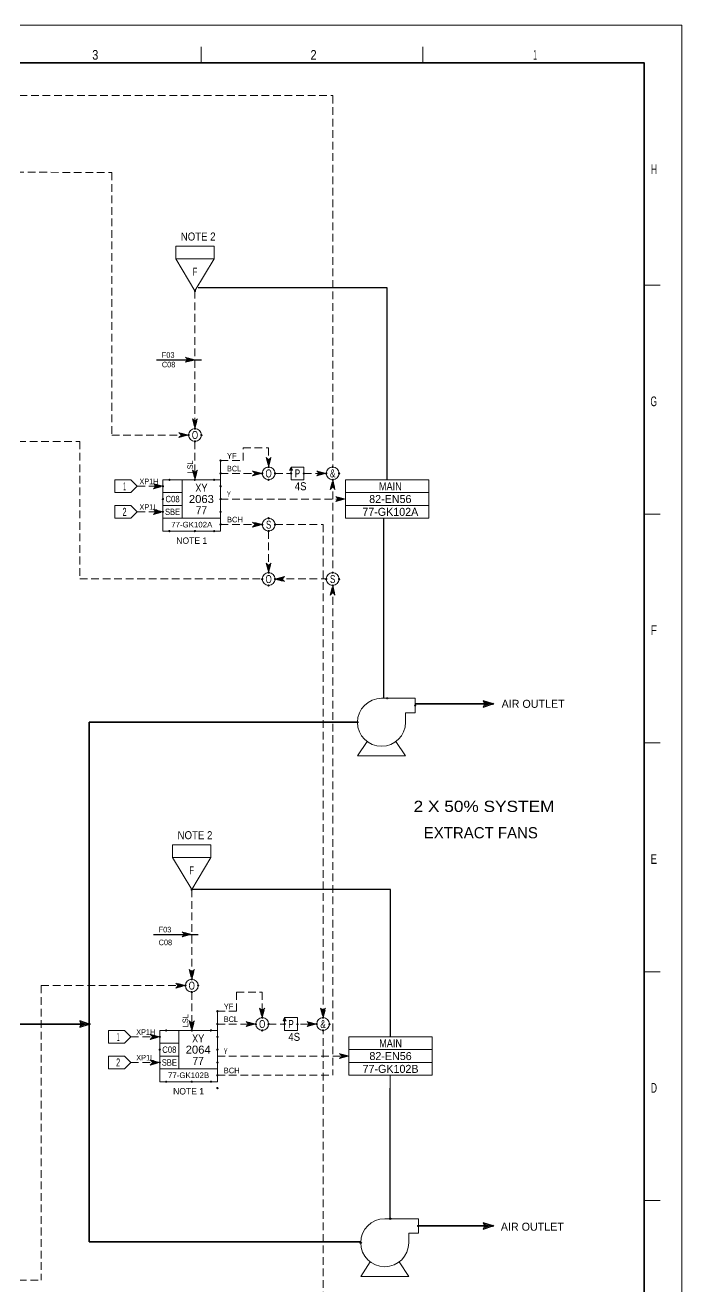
# Model space of a CAD drawing. Header units: millimetres. Extents: x 0 to 841, y 0 to 594.
# Drawn here: x 636 to 841, y 199.9 to 594 of the extents above; entities that cross this region are included whole.
import ezdxf
from ezdxf.enums import TextEntityAlignment as Align

# ---------------------------------------------------------------- set-up
doc = ezdxf.new("R2010")
doc.units = ezdxf.units.MM
doc.header["$LTSCALE"] = 0.8
doc.header["$PDMODE"] = 32
doc.header["$PDSIZE"] = 0.4
doc.linetypes.add('MEDIUM_DASHED', pattern=[4.5, 3, -1.5])
for name, color, linetype, lineweight in [('1', 7, 'Continuous', 13), ('12', 7, 'Continuous', 13), ('15', 7, 'Continuous', 13), ('18', 7, 'Continuous', 25), ('30', 7, 'Continuous', 25), ('40', 7, 'Continuous', 35), ('46', 7, 'MEDIUM_DASHED', 13), ('48', 7, 'Continuous', 13), ('53', 7, 'Continuous', 13), ('9', 7, 'Continuous', 13)]:
    doc.layers.add(name, color=color, linetype=linetype, lineweight=lineweight)
for name, color, linetype in [('16', 7, 'Continuous'), ('45', 7, 'Continuous'), ('49', 7, 'Continuous'), ('50', 7, 'Continuous')]:
    doc.layers.add(name, color=color, linetype=linetype)

msp = doc.modelspace()

# ---------------------------------------------------------------- linework, layer by layer
at = {"layer": '1'}
for p, q in [((690.937, 587.2614), (690.937, 582.2276)), ((760.1, 587.2614), (760.1, 582.2276)), ((834.2748, 512.7606), (829.263, 512.7606)), ((834.2748, 441.2795), (829.263, 441.2795)), ((834.2748, 369.7992), (829.263, 369.7992)), ((834.2748, 298.3181), (829.263, 298.3181)), ((834.2748, 226.8378), (829.263, 226.8378))]:
    msp.add_line(p, q, dxfattribs=at)
at = {"layer": '1', "lineweight": 25}
for p, q in [((677, 489.5), (691, 489.5)), ((676, 310), (690, 310))]:
    msp.add_line(p, q, dxfattribs=at)
at = {"layer": '1', "lineweight": 35}
msp.add_lwpolyline([(829.263, 112.0142), (829.263, 582.2276), (10.3331, 582.2276), (10.3331, 10.3819)], dxfattribs=at)
at = {"layer": '12'}
for p, q in [((664, 452), (664, 448)), ((664, 452), (669, 452)), ((664, 452), (664, 448)), ((664, 452), (669, 452)), ((736, 448), (762, 448)), ((664, 444), (664, 440)), ((664, 444), (669, 444)), ((736, 444), (762, 444)), ((662, 280), (662, 276)), ((662, 280), (667, 280)), ((662, 272), (662, 268)), ((662, 272), (667, 272)), ((737.0709, 274), (763.0709, 274)), ((737.0709, 270), (763.0709, 270))]:
    msp.add_line(p, q, dxfattribs=at)
for points in [[(0, 594), (841, 594), (841, 0), (0, 0)], [(736, 452), (762, 452), (762, 440), (736, 440)], [(737.0709, 278), (763.0709, 278), (763.0709, 266), (737.0709, 266)]]:
    msp.add_lwpolyline(points, close=True, dxfattribs=at)
for points in [[(664, 448), (669, 448), (671, 450), (669, 452)], [(664, 448), (669, 448), (671, 450), (669, 452)], [(664, 440), (669, 440), (671, 442), (669, 444)], [(662, 276), (667, 276), (669, 278), (667, 280)], [(662, 268), (667, 268), (669, 270), (667, 272)]]:
    msp.add_lwpolyline(points, dxfattribs=at)
at = {"layer": '15'}
for points in [[(747.2504, 383.7496), (757.7496, 383.7496), (757.7496, 379.2504), (754.7496, 379.2504), (754.7496, 376.2504)], [(751.7496, 370.2504), (754.7496, 365.7496), (739.7496, 365.7496), (742.7496, 370.2504)], [(748.2504, 221.1827), (758.7496, 221.1827), (758.7496, 216.6835), (755.7496, 216.6835), (755.7496, 213.6835)], [(752.7496, 207.6835), (755.7496, 203.1827), (740.7496, 203.1827), (743.7496, 207.6835)]]:
    msp.add_lwpolyline(points, dxfattribs=at)
for centre, start, end in [((747.25, 376.25), 90, 180), ((747.25, 376.25), 180, 270), ((747.25, 376.25), 270, 0), ((748.25, 213.6831), 90, 180), ((748.25, 213.6831), 180, 270), ((748.25, 213.6831), 270, 0)]:
    msp.add_arc(centre, 7.5, start, end, dxfattribs=at)
at = {"layer": '16'}
for p in [(749, 383.7496), (757.7496, 381.5), (739.7504, 376.2504), (750, 221.1827), (758.7496, 218.9331), (740.7504, 213.6835)]:
    msp.add_point(p, dxfattribs=at)
at = {"layer": '18'}
for p, q in [((749, 512), (690, 512)), ((749, 452), (749, 512)), ((748, 384), (748, 440)), ((750.0709, 324), (688, 324)), ((750.0709, 278), (750.0709, 324)), ((750, 221.3386), (750, 262))]:
    msp.add_line(p, q, dxfattribs=at)
at = {"layer": '18', "lineweight": 13}
for p, q in [((748, 384), (748, 440)), ((750, 221.3386), (750, 266))]:
    msp.add_line(p, q, dxfattribs=at)
at = {"layer": '30'}
for p, q in [((780.5, 382), (780, 382)), ((781, 382), (781.5, 382)), ((654.5, 282), (654, 282)), ((655, 282), (655.5, 282)), ((780.5, 218.9331), (780, 218.9331)), ((781, 218.9331), (781.5, 218.9331))]:
    msp.add_line(p, q, dxfattribs=at)
for points in [[(782, 382), (779, 383), (779.5, 382), (779, 381)], [(779.5, 382.5), (781, 382), (779.5, 381.5), (780, 382)], [(656, 282), (653, 283), (653.5, 282), (653, 281)], [(653.5, 282.5), (655, 282), (653.5, 281.5), (654, 282)], [(782, 218.9331), (779, 219.9331), (779.5, 218.9331), (779, 217.9331)], [(779.5, 219.4331), (781, 218.9331), (779.5, 218.4331), (780, 218.9331)]]:
    msp.add_lwpolyline(points, close=True, dxfattribs=at)
for p in [(779.5, 382), (782, 382), (653.5, 282), (656, 282), (779.5, 218.9331), (782, 218.9331)]:
    msp.add_point(p, dxfattribs=at)
at = {"layer": '40'}
for p, q in [((757.7496, 382), (779.5, 382)), ((653.5, 282), (630, 282)), ((656, 282), (656, 267.4331)), ((656, 279.4409), (656, 214)), ((779.5, 218.9331), (758.7496, 218.9331)), ((740.7504, 214), (656, 214))]:
    msp.add_line(p, q, dxfattribs=at)
msp.add_lwpolyline([(739.7504, 376.2504), (656, 376.2504), (656, 282)], dxfattribs=at)
at = {"layer": '46'}
for p, q in [((267, 572), (732, 572)), ((732, 572), (732, 456)), ((284, 549), (663, 548)), ((663, 548), (663, 466)), ((689, 511), (689, 468)), ((663, 466), (687, 466)), ((551, 464), (653, 464)), ((653, 464), (653, 421.0787)), ((689, 464), (689, 452)), ((714, 454), (719, 454)), ((671, 450), (679, 450)), ((732, 452), (732, 423)), ((697, 446), (736, 446)), ((671, 442), (679, 442)), ((697, 438.0787), (710, 438.0787)), ((714, 438.0787), (729, 438.0787)), ((729, 438.0787), (729, 285)), ((712, 436), (712, 423)), ((653, 421.0787), (710, 421.0787)), ((714, 421.0787), (730, 421.0787)), ((732, 419), (732, 266)), ((688, 324.0079), (688, 296)), ((641, 294), (641, 202)), ((641, 294), (686, 294)), ((688, 292), (688, 280)), ((712, 282), (717, 282)), ((729, 178), (729, 280)), ((696, 272), (737.0709, 272)), ((696, 266), (732, 266)), ((220, 202), (641, 202))]:
    msp.add_line(p, q, dxfattribs=at)
for points in [[(689, 489.5), (686, 490.3), (686.8, 489.5), (686, 488.7)], [(688.6, 489.5), (686.4, 490.1), (687, 489.5), (686.4, 488.9)], [(688.2, 489.5), (686.8, 489.9), (687.2, 489.5), (686.8, 489.1)], [(687.8, 489.5), (687.2, 489.7), (687.4, 489.5), (687.2, 489.3)], [(689, 468), (689.8, 471), (689, 470.2), (688.2, 471)], [(689, 468.4), (689.6, 470.6), (689, 470), (688.4, 470.6)], [(689, 468.8), (689.4, 470.2), (689, 469.8), (688.6, 470.2)], [(689, 469.2), (689.2, 469.8), (689, 469.6), (688.8, 469.8)], [(687, 466), (684, 466.8), (684.8, 466), (684, 465.2)], [(686.6, 466), (684.4, 466.6), (685, 466), (684.4, 465.4)], [(686.2, 466), (684.8, 466.4), (685.2, 466), (684.8, 465.6)], [(685.8, 466), (685.2, 466.2), (685.4, 466), (685.2, 465.8)], [(712, 456.4), (712.6, 458.6), (712, 458), (711.4, 458.6)], [(712, 456.8), (712.4, 458.2), (712, 457.8), (711.6, 458.2)], [(712, 457.2), (712.2, 457.8), (712, 457.6), (711.8, 457.8)], [(689, 452), (689.8, 455), (689, 454.2), (688.2, 455)], [(689, 452.4), (689.6, 454.6), (689, 454), (688.4, 454.6)], [(689, 452.8), (689.4, 454.2), (689, 453.8), (688.6, 454.2)], [(689, 453.2), (689.2, 453.8), (689, 453.6), (688.8, 453.8)], [(709.6, 454), (707.4, 454.6), (708, 454), (707.4, 453.4)], [(709.2, 454), (707.8, 454.4), (708.2, 454), (707.8, 453.6)], [(708.8, 454), (708.2, 454.2), (708.4, 454), (708.2, 453.8)], [(729.6, 454), (727.4, 454.6), (728, 454), (727.4, 453.4)], [(729.2, 454), (727.8, 454.4), (728.2, 454), (727.8, 453.6)], [(728.8, 454), (728.2, 454.2), (728.4, 454), (728.2, 453.8)], [(679, 450), (676, 450.8), (676.8, 450), (676, 449.2)], [(678.6, 450), (676.4, 450.6), (677, 450), (676.4, 449.4)], [(678.2, 450), (676.8, 450.4), (677.2, 450), (676.8, 449.6)], [(677.8, 450), (677.2, 450.2), (677.4, 450), (677.2, 449.8)], [(732, 452), (732.8, 449), (732, 449.8), (731.2, 449)], [(732, 451.6), (732.6, 449.4), (732, 450), (731.4, 449.4)], [(732, 451.2), (732.4, 449.8), (732, 450.2), (731.6, 449.8)], [(732, 450.8), (732.2, 450.2), (732, 450.4), (731.8, 450.2)], [(736, 446), (733, 446.8), (733.8, 446), (733, 445.2)], [(735.6, 446), (733.4, 446.6), (734, 446), (733.4, 445.4)], [(735.2, 446), (733.8, 446.4), (734.2, 446), (733.8, 445.6)], [(734.8, 446), (734.2, 446.2), (734.4, 446), (734.2, 445.8)], [(679, 442), (676, 442.8), (676.8, 442), (676, 441.2)], [(678.6, 442), (676.4, 442.6), (677, 442), (676.4, 441.4)], [(678.2, 442), (676.8, 442.4), (677.2, 442), (676.8, 441.6)], [(677.8, 442), (677.2, 442.2), (677.4, 442), (677.2, 441.8)], [(710, 438), (707, 438.8), (707.8, 438), (707, 437.2)], [(709.6, 438), (707.4, 438.6), (708, 438), (707.4, 437.4)], [(709.2, 438), (707.8, 438.4), (708.2, 438), (707.8, 437.6)], [(708.8, 438), (708.2, 438.2), (708.4, 438), (708.2, 437.8)], [(712, 423), (712.8, 426), (712, 425.2), (711.2, 426)], [(712, 423.4), (712.6, 425.6), (712, 425), (711.4, 425.6)], [(712, 423.8), (712.4, 425.2), (712, 424.8), (711.6, 425.2)], [(712, 424.2), (712.2, 424.8), (712, 424.6), (711.8, 424.8)], [(714, 421), (717, 420.2), (716.2, 421), (717, 421.8)], [(714.4, 421), (716.6, 420.4), (716, 421), (716.6, 421.6)], [(714.8, 421), (716.2, 420.6), (715.8, 421), (716.2, 421.4)], [(715.2, 421), (715.8, 420.8), (715.6, 421), (715.8, 421.2)], [(732, 419), (732.8, 416), (732, 416.8), (731.2, 416)], [(732, 418.6), (732.6, 416.4), (732, 417), (731.4, 416.4)], [(732, 418.2), (732.4, 416.8), (732, 417.2), (731.6, 416.8)], [(732, 417.8), (732.2, 417.2), (732, 417.4), (731.8, 417.2)], [(688, 310), (685, 310.8), (685.8, 310), (685, 309.2)], [(687.6, 310), (685.4, 310.6), (686, 310), (685.4, 309.4)], [(687.2, 310), (685.8, 310.4), (686.2, 310), (685.8, 309.6)], [(686.8, 310), (686.2, 310.2), (686.4, 310), (686.2, 309.8)], [(688, 296), (688.8, 299), (688, 298.2), (687.2, 299)], [(688, 296.4), (688.6, 298.6), (688, 298), (687.4, 298.6)], [(688, 296.8), (688.4, 298.2), (688, 297.8), (687.6, 298.2)], [(688, 297.2), (688.2, 297.8), (688, 297.6), (687.8, 297.8)], [(686, 294), (683, 294.8), (683.8, 294), (683, 293.2)], [(685.6, 294), (683.4, 294.6), (684, 294), (683.4, 293.4)], [(685.2, 294), (683.8, 294.4), (684.2, 294), (683.8, 293.6)], [(684.8, 294), (684.2, 294.2), (684.4, 294), (684.2, 293.8)], [(710, 284.4), (710.6, 286.6), (710, 286), (709.4, 286.6)], [(710, 284.8), (710.4, 286.2), (710, 285.8), (709.6, 286.2)], [(710, 285.2), (710.2, 285.8), (710, 285.6), (709.8, 285.8)], [(729, 284), (729.8, 287), (729, 286.2), (728.2, 287)], [(729, 284.4), (729.6, 286.6), (729, 286), (728.4, 286.6)], [(729, 284.8), (729.4, 286.2), (729, 285.8), (728.6, 286.2)], [(729, 285.2), (729.2, 285.8), (729, 285.6), (728.8, 285.8)], [(688, 280), (688.8, 283), (688, 282.2), (687.2, 283)], [(688, 280.4), (688.6, 282.6), (688, 282), (687.4, 282.6)], [(688, 280.8), (688.4, 282.2), (688, 281.8), (687.6, 282.2)], [(688, 281.2), (688.2, 281.8), (688, 281.6), (687.8, 281.8)], [(707.6, 282), (705.4, 282.6), (706, 282), (705.4, 281.4)], [(707.2, 282), (705.8, 282.4), (706.2, 282), (705.8, 281.6)], [(706.8, 282), (706.2, 282.2), (706.4, 282), (706.2, 281.8)], [(726.6, 282), (724.4, 282.6), (725, 282), (724.4, 281.4)], [(726.2, 282), (724.8, 282.4), (725.2, 282), (724.8, 281.6)], [(725.8, 282), (725.2, 282.2), (725.4, 282), (725.2, 281.8)], [(677.6, 278), (675.4, 278.6), (676, 278), (675.4, 277.4)], [(677.2, 278), (675.8, 278.4), (676.2, 278), (675.8, 277.6)], [(676.8, 278), (676.2, 278.2), (676.4, 278), (676.2, 277.8)], [(737.1417, 272), (734.1417, 272.8), (734.9417, 272), (734.1417, 271.2)], [(736.7417, 272), (734.5417, 272.6), (735.1417, 272), (734.5417, 271.4)], [(736.3417, 272), (734.9417, 272.4), (735.3417, 272), (734.9417, 271.6)], [(735.9417, 272), (735.3417, 272.2), (735.5417, 272), (735.3417, 271.8)], [(677.6, 270), (675.4, 270.6), (676, 270), (675.4, 269.4)], [(677.2, 270), (675.8, 270.4), (676.2, 270), (675.8, 269.6)], [(676.8, 270), (676.2, 270.2), (676.4, 270), (676.2, 269.8)]]:
    msp.add_lwpolyline(points, close=True, dxfattribs=at)
for points in [[(697, 458), (704, 458), (704, 462), (712, 462), (712, 456), (712.8, 459), (712, 458.2), (711.2, 459), (712, 456)], [(697, 454), (710, 454), (707, 454.8), (707.8, 454), (707, 453.2), (710, 454)], [(723, 454), (730, 454), (727, 454.8), (727.8, 454), (727, 453.2), (730, 454)], [(696, 286), (702, 286), (702, 292), (710, 292), (710, 284), (710.8, 287), (710, 286.2), (709.2, 287), (710, 284)], [(696, 282), (708, 282), (705, 282.8), (705.8, 282), (705, 281.2), (708, 282)], [(722, 282), (727, 282), (724, 282.8), (724.8, 282), (724, 281.2), (727, 282)], [(669, 278), (678, 278), (675, 278.8), (675.8, 278), (675, 277.2), (678, 278)], [(669, 270), (678, 270), (675, 270.8), (675.8, 270), (675, 269.2), (678, 270)]]:
    msp.add_lwpolyline(points, dxfattribs=at)
at = {"layer": '48'}
for p, q in [((697, 458), (697, 454)), ((697, 452), (697, 454)), ((685, 452), (685, 440)), ((679, 448), (685, 448)), ((679, 444), (685, 444)), ((696, 286), (696, 282)), ((684, 280), (684, 268)), ((696, 280), (696, 282)), ((678, 276), (684, 276)), ((678, 272), (684, 272))]:
    msp.add_line(p, q, dxfattribs=at)
for points in [[(719, 456), (718.5, 455), (719.5, 455)], [(719, 452), (723, 452), (723, 456), (719, 456)], [(679, 452), (697, 452), (697, 440), (679, 440)], [(717, 284), (716.5, 283), (717.5, 283)], [(717, 280), (721, 280), (721, 284), (717, 284)], [(678, 280), (696, 280), (696, 268), (678, 268)]]:
    msp.add_lwpolyline(points, close=True, dxfattribs=at)
for points in [[(718.6378, 455.1024), (719.0315, 455.7323), (719.3465, 455.1024), (718.7953, 455.1024), (719.0315, 455.4961), (719.189, 455.1811), (718.9528, 455.1811)], [(679, 440), (679, 436), (697, 436), (697, 440)], [(716.6378, 283.1024), (717.0315, 283.7323), (717.3465, 283.1024), (716.7953, 283.1024), (717.0315, 283.4961), (717.189, 283.1811), (716.9528, 283.1811)], [(678, 268), (678, 264), (696, 264), (696, 268)]]:
    msp.add_lwpolyline(points, dxfattribs=at)
for centre in [(689, 466), (712, 454), (732, 454), (712, 438), (712, 421), (732, 421), (688, 294), (710, 282), (729, 282)]:
    msp.add_circle(centre, 2, dxfattribs=at)
for p in [(687, 466), (689, 468), (691, 466), (689, 464), (697, 458), (697, 454), (710, 454), (712, 456), (714, 454), (719, 454), (723, 454), (730, 454), (732, 456), (734, 454), (679, 450), (681, 452), (689, 452), (695, 452), (697, 450), (712, 452), (732, 452), (679, 446), (697, 446), (679, 442), (697, 442), (697, 438.0787), (710, 438), (712, 440), (714, 438), (681, 436), (689, 436), (695, 436), (712, 436), (712, 423), (732, 423), (710, 421), (712, 419), (714, 421), (730, 421), (732, 419), (734, 421), (688, 296), (686, 294), (688, 292), (690, 294), (696, 286), (710, 284), (729, 284), (680, 280), (688, 280), (694, 280), (696, 282), (708, 282), (710, 280), (712, 282), (717, 282), (721, 282), (727, 282), (729, 280), (731, 282), (678, 278), (696, 278), (678, 274), (696, 274), (678, 270), (696, 270), (680, 264), (688, 264), (694, 264), (696, 266), (696, 262)]:
    msp.add_point(p, dxfattribs=at)
at = {"layer": '53'}
for points in [[(683, 525), (695, 525), (695, 521), (683, 521)], [(682, 338.0079), (694, 338.0079), (694, 334.0079), (682, 334.0079)]]:
    msp.add_lwpolyline(points, close=True, dxfattribs=at)
for points in [[(695, 521), (689, 511), (683, 521)], [(694, 334.0079), (688, 324.0079), (682, 334.0079)]]:
    msp.add_lwpolyline(points, dxfattribs=at)
for p in [(689, 511), (688, 324.0079)]:
    msp.add_point(p, dxfattribs=at)
at = {"layer": '9'}
msp.add_lwpolyline([(0, 0), (841, 0), (841, 594), (0, 594)], close=True, dxfattribs=at)

# ---------------------------------------------------------------- texts
at = {"layer": '1'}
for s, width, p in [('3', 0.85, (657.8642, 583.2346)), ('2', 0.85, (726.0248, 583.2346)), ('1', 0.4, (795.1799, 583.2346))]:
    msp.add_text(s, height=3.02, dxfattribs=dict(at, width=width)).set_placement(p, align=Align.CENTER)
for s, width, p in [('H', 0.65, (833.2701, 547.4945)), ('G', 0.65, (833.2701, 475.0071)), ('F', 0.8, (833.2701, 403.526)), ('E', 0.75, (833.2701, 332.0449)), ('D', 0.65, (833.2701, 260.5646))]:
    msp.add_text(s, height=3.02, dxfattribs=dict(at, width=width)).set_placement(p, align=Align.RIGHT)
at = {"layer": '12'}
for s, height, width, p in [('NOTE 2', 2.5, 0.9, (690, 526.7496)), ('1', 2.5, 0.35, (667, 448.7496)), ('1', 2.5, 0.35, (667, 448.7496)), ('MAIN', 2.5, 0.85, (750, 448.7496)), ('2', 2.5, 0.6, (667, 440.7496)), ('2 X 50% SYSTEM ', 3.5, 1.15, (780, 348.2504)), ('NOTE 2', 2.5, 0.9, (689, 339.7496)), ('1', 2.5, 0.35, (665, 276.7496)), ('MAIN', 2.5, 0.85, (750.0709, 274.7496)), ('2', 2.5, 0.6, (665, 268.7496))]:
    msp.add_text(s, height=height, dxfattribs=dict(at, width=width)).set_placement(p, align=Align.CENTER)
for s, height, p in [('82-EN56', 2.5, (750, 444.7496)), ('77-GK102A', 2.5, (749.9921, 440.7496)), ('EXTRACT FANS', 3.5, (778.2559, 340.0063)), ('82-EN56', 2.5, (750.0709, 270.7496)), ('77-GK102B', 2.5, (750.0709, 266.7496))]:
    msp.add_text(s, height=height, dxfattribs=at).set_placement(p, align=Align.CENTER)
at = {"layer": '45'}
for s, width, p in [('C08', 0.9, (678.6614, 487.126)), ('F03', 0.95, (678.6614, 490.126)), ('YF', 0.8, (699, 458.6252)), ('BCL', 0.85, (699, 454.6252)), ('XP1H', 0.85, (671.6614, 450.626)), ('Y', 0.6, (699, 446.6252)), ('XP1L', 0.95, (671.6614, 442.626)), ('BCH', 0.8, (699, 438.7039)), ('F03', 0.95, (677.6614, 310.626)), ('C08', 0.9, (677.6614, 306.626)), ('YF', 0.8, (698, 286.6252)), ('BCL', 0.85, (698, 282.6252)), ('XP1H', 0.85, (670.6614, 278.626)), ('XP1L', 0.95, (670.6614, 270.626)), ('Y', 0.6, (698, 272.6252)), ('BCH', 0.8, (698, 266.6252))]:
    msp.add_text(s, height=1.75, dxfattribs=dict(at, width=width)).set_placement(p)
at = {"layer": '45', "width": 0.9}
for p in [(688.3748, 454), (686.8748, 281)]:
    msp.add_text('LSL', height=1.75, rotation=90, dxfattribs=at).set_placement(p)
at = {"layer": '49'}
for p in [(794.5906, 380.7811), (794.3543, 217.4425)]:
    msp.add_text('AIR OUTLET', height=2.5, dxfattribs=at).set_placement(p, align=Align.CENTER)
at = {"layer": '50'}
for s, height, width, p in [('O', 2.5, 0.75, (689.0004, 464.7496)), ('O', 2.5, 0.75, (712.0004, 452.7496)), ('P', 2.5, 0.75, (721.0004, 452.7496)), ('&', 2.5, 0.75, (732, 452.7496)), ('XY', 2.5, 0.85, (690.9996, 448.2496)), ('4S', 2.5, 0.9, (721.9909, 448.7496)), ('C08', 2, 0.9, (682, 445)), ('2063', 2.5, 1.05, (691, 444.7496)), ('SBE', 2, 0.85, (681.9996, 441)), ('77', 2.5, 0.95, (690.9996, 441.2496)), ('77-GK102A', 1.75, 1.05, (687.9945, 437.1252)), ('S', 2.5, 0.75, (712.0004, 436.7496)), ('O', 2.5, 0.75, (712.0004, 419.7496)), ('S', 2.5, 0.75, (732.0004, 419.7496)), ('O', 2.5, 0.75, (688.0004, 292.7496)), ('O', 2.5, 0.75, (710.0004, 280.7496)), ('P', 2.5, 0.75, (719.0004, 280.7496)), ('&', 2.5, 0.75, (729, 280.7496)), ('XY', 2.5, 0.85, (689.9996, 276.2496)), ('4S', 2.5, 0.9, (719.9909, 276.7496)), ('C08', 2, 0.9, (681, 273)), ('2064', 2.5, 1.05, (690, 272.7496)), ('SBE', 2, 0.85, (680.9996, 269)), ('77', 2.5, 0.95, (689.9996, 269.2496)), ('77-GK102B', 1.75, 1.05, (687, 265.1252))]:
    msp.add_text(s, height=height, dxfattribs=dict(at, width=width)).set_placement(p, align=Align.CENTER)
for p in [(688.0004, 432), (687.0004, 260)]:
    msp.add_text('NOTE 1', height=2, dxfattribs=at).set_placement(p, align=Align.CENTER)
at = {"layer": '53', "width": 0.65}
for p in [(689.0004, 515.7496), (688.0004, 328.7575)]:
    msp.add_text('F', height=2.5, dxfattribs=at).set_placement(p, align=Align.CENTER)

doc.saveas('drawing.dxf')
